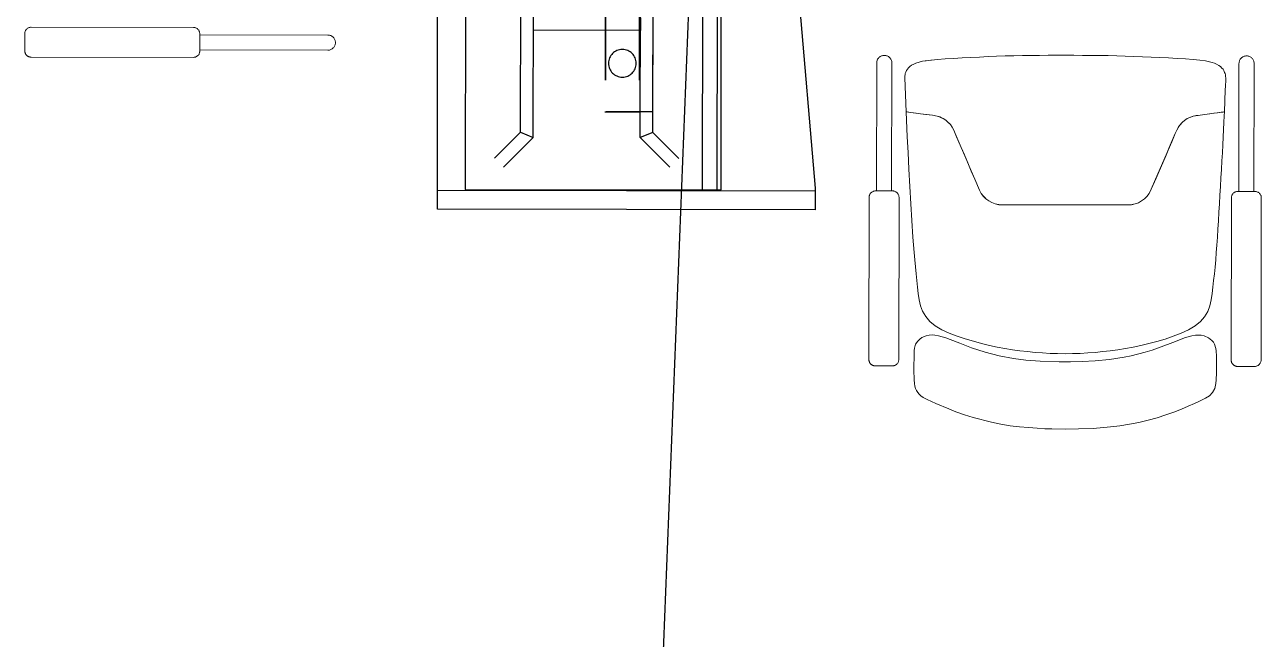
# Model space of a CAD drawing. Header units: inches. Extents: x 54 to 199, y 70 to 109.
# Drawn here: x 88.202 to 90.164, y 77.979 to 78.955 of the extents above; entities that cross this region are included whole.
import ezdxf
from ezdxf.enums import TextEntityAlignment as Align

# ---------------------------------------------------------------- set-up
doc = ezdxf.new("R2010")
doc.units = ezdxf.units.IN
doc.header["$MEASUREMENT"] = 0
for name, pattern in [('ACAD_ISO02W100', [15, 12, -3]), ('ACAD_ISO03W100', [30, 12, -18]), ('DASHED', [0.75, 0.5, -0.25]), ('HIDDEN', [0.375, 0.25, -0.125]), ('HIDDEN2', [0.1875, 0.125, -0.0625])]:
    doc.linetypes.add(name, pattern=pattern)
doc.layers.add('A002_Pen02', color=2, linetype='Continuous')
doc.layers.add('GOLDCLADDING', color=7, linetype='Continuous', true_color=0xffc20a)
doc.layers.add('HIDDEN-EEE', color=6, linetype='HIDDEN', lineweight=9)
doc.styles.add('ROMANS', font='romans.shx')

# ---------------------------------------------------------------- blocks, each defined once
blk = doc.blocks.new('YJYJJYJTYJTY')
at = {"color": 252, "linetype": 'ACAD_ISO02W100', "ltscale": 3}
for p, q in [((-5.9574, 7.3781, -0.0791), (-5.9597, 5.8091, -0.0791)), ((-5.9297, 5.8091, -0.0791), (-5.9274, 7.3781, -0.0791)), ((-6.0578, 5.8923, -0.0791), (-6.0557, 7.2742, -0.0791)), ((-6.0377, 5.9005, -0.0791), (-6.0357, 7.2659, -0.0791)), ((-5.9357, 5.8091, -0.0791), (-5.9339, 7.0244, -0.0791)), ((-6.2477, 5.9008, -0.0791), (-6.2461, 7.0225, -0.0791)), ((-6.2278, 5.8925, -0.0791), (-6.2261, 7.0225, -0.0791)), ((-6.3342, 6.8287, -0.0791), (-6.3357, 5.8097, -0.0791)), ((-6.0575, 6.0823, -0.0791), (-6.0575, 6.0623, -0.0791)), ((-6.0575, 6.0623, -0.0791), (-6.2275, 6.0625, -0.0791)), ((-6.2477, 5.9008, -0.0791), (-6.289, 5.8597, -0.0791)), ((-6.2278, 5.8925, -0.0791), (-6.2749, 5.8455, -0.0791)), ((-6.2477, 5.9008, -0.0791), (-6.2278, 5.8925, -0.0791)), ((-6.0377, 5.9005, -0.0791), (-6.0578, 5.8923, -0.0791)), ((-6.0578, 5.8923, -0.0791), (-6.0108, 5.8451, -0.0791)), ((-6.0377, 5.9005, -0.0791), (-5.9966, 5.8592, -0.0791)), ((-6.3357, 5.8097, -0.0791), (-5.9357, 5.8091, -0.0791)), ((-5.9597, 5.8091, -0.0791), (-5.9297, 5.8091, -0.0791))]:
    blk.add_line(p, q, dxfattribs=at)
at = {"color": 252, "linetype": 'DASHED'}
for p, q in [((-6.1119, 7.2333, -0.0822), (-6.1138, 5.9333, -0.0822)), ((-6.1116, 7.2333, -0.0822), (-6.1135, 5.9333, -0.0822)), ((-6.1116, 7.2333, -0.0822), (-6.1135, 5.9333, -0.0822)), ((-6.1112, 7.2333, -0.0822), (-6.1131, 5.9333, -0.0822)), ((-6.0578, 7.2332, -0.0822), (-6.0597, 5.9333, -0.0822)), ((-6.057, 7.2332, -0.0822), (-6.0589, 5.9333, -0.0822)), ((-6.0377, 5.9332, -0.0822), (-6.0358, 7.2332, -0.0822)), ((-6.1138, 5.9333, -0.0822), (-6.0589, 5.9333, -0.0822)), ((-6.0377, 5.9332, -0.0822), (-6.1117, 5.9333, -0.0822))]:
    blk.add_line(p, q, dxfattribs=at)
at = {"color": 252, "lineweight": 25}
for p, q in [((-6.3798, 5.7787, -0.0791), (-6.3779, 7.0287, -0.0791)), ((-5.7799, 5.812, -0.0791), (-5.8782, 6.955, -0.0791)), ((-5.7798, 5.7778, -0.0791), (-5.7797, 5.8077, -0.0791)), ((-5.7798, 5.7778, -0.0791), (-6.3798, 5.7787, -0.0791))]:
    blk.add_line(p, q, dxfattribs=at)
blk.add_arc((-5.8297, 5.8077, -0.0791), 0.05, 359.915, 4.915, dxfattribs=at)
at = {"color": 252, "linetype": 'DASHED', "extrusion": (0, 0, -1)}
blk.add_ellipse((-6.0863, 6.0102, -0.0822), major_axis=(-0.0155, 0.0155), ratio=1, start_param=0.786882, end_param=7.070067, dxfattribs=at)
at = {"layer": 'A002_Pen02', "color": 252, "linetype": 'ACAD_ISO03W100'}
blk.add_line((-6.3797, 5.8087, -0.0791), (-5.7797, 5.8078, -0.0791), dxfattribs=at)
at = {"layer": 'HIDDEN-EEE', "color": 252, "linetype": 'HIDDEN2', "ltscale": 300}
for p, q in [((-7.0243, 6.0674, -0.0791), (-6.7667, 6.067, -0.0791)), ((-7.0344, 6.03, -0.0791), (-7.0344, 6.0574, -0.0791)), ((-6.7567, 6.057, -0.0791), (-6.7567, 6.0296, -0.0791)), ((-6.7567, 6.0553, -0.0791), (-6.5534, 6.055, -0.0791)), ((-6.7567, 6.0313, -0.0791), (-6.5535, 6.031, -0.0791)), ((-6.7668, 6.0196, -0.0791), (-7.0244, 6.02, -0.0791)), ((-5.683, 5.8075, -0.0791), (-5.6827, 6.0108, -0.0791)), ((-5.659, 5.8075, -0.0791), (-5.6587, 6.0107, -0.0791)), ((-5.6322, 6.0027, -0.0791), (-5.6299, 6.0051, -0.0791)), ((-5.6299, 6.0051, -0.0791), (-5.6274, 6.007, -0.0791)), ((-5.6274, 6.007, -0.0791), (-5.6237, 6.009, -0.0791)), ((-5.6237, 6.009, -0.0791), (-5.6205, 6.0104, -0.0791)), ((-5.6205, 6.0104, -0.0791), (-5.6153, 6.012, -0.0791)), ((-5.6153, 6.012, -0.0791), (-5.6124, 6.0129, -0.0791)), ((-5.6124, 6.0129, -0.0791), (-5.6098, 6.0134, -0.0791)), ((-5.6098, 6.0134, -0.0791), (-5.6058, 6.0141, -0.0791)), ((-5.6058, 6.0141, -0.0791), (-5.6042, 6.0143, -0.0791)), ((-5.6042, 6.0143, -0.0791), (-5.597, 6.0153, -0.0791)), ((-5.597, 6.0153, -0.0791), (-5.596, 6.0153, -0.0791)), ((-5.596, 6.0153, -0.0791), (-5.5863, 6.0164, -0.0791)), ((-5.5863, 6.0164, -0.0791), (-5.5741, 6.0173, -0.0791)), ((-5.5741, 6.0173, -0.0791), (-5.5609, 6.018, -0.0791)), ((-5.5609, 6.018, -0.0791), (-5.5471, 6.0187, -0.0791)), ((-5.5471, 6.0187, -0.0791), (-5.5334, 6.0194, -0.0791)), ((-5.5334, 6.0194, -0.0791), (-5.5197, 6.0201, -0.0791)), ((-5.5197, 6.0201, -0.0791), (-5.506, 6.0207, -0.0791)), ((-5.506, 6.0207, -0.0791), (-5.4924, 6.0213, -0.0791)), ((-5.4924, 6.0213, -0.0791), (-5.4788, 6.0218, -0.0791)), ((-5.4788, 6.0218, -0.0791), (-5.4652, 6.0222, -0.0791)), ((-5.4652, 6.0222, -0.0791), (-5.4516, 6.0225, -0.0791)), ((-5.4516, 6.0225, -0.0791), (-5.438, 6.0227, -0.0791)), ((-5.438, 6.0227, -0.0791), (-5.4244, 6.0228, -0.0791)), ((-5.4244, 6.0228, -0.0791), (-5.4108, 6.0229, -0.0791)), ((-5.4108, 6.0229, -0.0791), (-5.3971, 6.0229, -0.0791)), ((-5.3971, 6.0229, -0.0791), (-5.3835, 6.0229, -0.0791)), ((-5.3835, 6.0229, -0.0791), (-5.3699, 6.0229, -0.0791)), ((-5.3699, 6.0229, -0.0791), (-5.3563, 6.0228, -0.0791)), ((-5.3563, 6.0228, -0.0791), (-5.3427, 6.0228, -0.0791)), ((-5.3427, 6.0228, -0.0791), (-5.3291, 6.0226, -0.0791)), ((-5.3291, 6.0226, -0.0791), (-5.3155, 6.0224, -0.0791)), ((-5.3155, 6.0224, -0.0791), (-5.3019, 6.0221, -0.0791)), ((-5.3019, 6.0221, -0.0791), (-5.2883, 6.0217, -0.0791)), ((-5.2883, 6.0217, -0.0791), (-5.2747, 6.0212, -0.0791)), ((-5.2747, 6.0212, -0.0791), (-5.2611, 6.0206, -0.0791)), ((-5.2611, 6.0206, -0.0791), (-5.2474, 6.02, -0.0791)), ((-5.2474, 6.02, -0.0791), (-5.2337, 6.0193, -0.0791)), ((-5.2337, 6.0193, -0.0791), (-5.22, 6.0186, -0.0791)), ((-5.22, 6.0186, -0.0791), (-5.2062, 6.0179, -0.0791)), ((-5.2062, 6.0179, -0.0791), (-5.193, 6.0171, -0.0791)), ((-5.193, 6.0171, -0.0791), (-5.1808, 6.0162, -0.0791)), ((-5.1808, 6.0162, -0.0791), (-5.1701, 6.0152, -0.0791)), ((-5.1701, 6.0152, -0.0791), (-5.1613, 6.014, -0.0791)), ((-5.1613, 6.014, -0.0791), (-5.1547, 6.0127, -0.0791)), ((-5.1547, 6.0127, -0.0791), (-5.1506, 6.0114, -0.0791)), ((-5.1506, 6.0114, -0.0791), (-5.1466, 6.0102, -0.0791)), ((-5.1466, 6.0102, -0.0791), (-5.1434, 6.0088, -0.0791)), ((-5.1434, 6.0088, -0.0791), (-5.1397, 6.0068, -0.0791)), ((-5.1397, 6.0068, -0.0791), (-5.1372, 6.005, -0.0791)), ((-5.1372, 6.005, -0.0791), (-5.1349, 6.0025, -0.0791)), ((-5.1082, 5.8067, -0.0791), (-5.1079, 6.0099, -0.0791)), ((-5.0842, 5.8066, -0.0791), (-5.0839, 6.0099, -0.0791)), ((-5.6383, 5.987, -0.0791), (-5.638, 5.9901, -0.0791)), ((-5.6362, 5.9333, -0.0791), (-5.6383, 5.987, -0.0791)), ((-5.638, 5.9901, -0.0791), (-5.6378, 5.992, -0.0791)), ((-5.6378, 5.992, -0.0791), (-5.6373, 5.994, -0.0791)), ((-5.6373, 5.994, -0.0791), (-5.6364, 5.9959, -0.0791)), ((-5.6364, 5.9959, -0.0791), (-5.6353, 5.9987, -0.0791)), ((-5.6353, 5.9987, -0.0791), (-5.634, 6.0007, -0.0791)), ((-5.634, 6.0007, -0.0791), (-5.6322, 6.0027, -0.0791)), ((-5.1349, 6.0025, -0.0791), (-5.1331, 6.0006, -0.0791)), ((-5.1331, 6.0006, -0.0791), (-5.1318, 5.9985, -0.0791)), ((-5.1318, 5.9985, -0.0791), (-5.1307, 5.9958, -0.0791)), ((-5.1307, 5.9958, -0.0791), (-5.1298, 5.9938, -0.0791)), ((-5.1298, 5.9938, -0.0791), (-5.1293, 5.9918, -0.0791)), ((-5.1293, 5.9918, -0.0791), (-5.1291, 5.9899, -0.0791)), ((-5.1291, 5.9899, -0.0791), (-5.1288, 5.9868, -0.0791)), ((-5.1288, 5.9868, -0.0791), (-5.129, 5.9832, -0.0791)), ((-5.1296, 5.9679, -0.0791), (-5.131, 5.9331, -0.0791)), ((-5.1294, 5.9738, -0.0791), (-5.1296, 5.9679, -0.0791)), ((-5.129, 5.9832, -0.0791), (-5.1294, 5.9738, -0.0791)), ((-5.6354, 5.9332, -0.0791), (-5.6362, 5.9333, -0.0791)), ((-5.6362, 5.9333, -0.0791), (-5.6284, 5.9322, -0.0791)), ((-5.6344, 5.8933, -0.0791), (-5.6362, 5.9333, -0.0791)), ((-5.6362, 5.9333, -0.0791), (-5.6362, 5.9333, -0.0791)), ((-5.6344, 5.9331, -0.0791), (-5.6354, 5.9332, -0.0791)), ((-5.6316, 5.9327, -0.0791), (-5.6344, 5.9331, -0.0791)), ((-5.6284, 5.9322, -0.0791), (-5.6316, 5.9327, -0.0791)), ((-5.6199, 5.9311, -0.0791), (-5.6284, 5.9322, -0.0791)), ((-5.6284, 5.9322, -0.0791), (-5.6131, 5.9302, -0.0791)), ((-5.6131, 5.9302, -0.0791), (-5.6199, 5.9311, -0.0791)), ((-5.6045, 5.929, -0.0791), (-5.6131, 5.9302, -0.0791)), ((-5.6131, 5.9302, -0.0791), (-5.6038, 5.9289, -0.0791)), ((-5.5943, 5.9276, -0.0791), (-5.6045, 5.929, -0.0791)), ((-5.6038, 5.9289, -0.0791), (-5.5943, 5.9276, -0.0791)), ((-5.5913, 5.9272, -0.0791), (-5.5943, 5.9276, -0.0791)), ((-5.5943, 5.9276, -0.0791), (-5.5866, 5.9262, -0.0791)), ((-5.5828, 5.925, -0.0791), (-5.5913, 5.9272, -0.0791)), ((-5.5866, 5.9262, -0.0791), (-5.5818, 5.9246, -0.0791)), ((-5.58, 5.9237, -0.0791), (-5.5828, 5.925, -0.0791)), ((-5.1806, 5.9261, -0.0791), (-5.185, 5.9246, -0.0791)), ((-5.1844, 5.9248, -0.0791), (-5.1806, 5.9261, -0.0791)), ((-5.1729, 5.9275, -0.0791), (-5.1806, 5.9261, -0.0791)), ((-5.1806, 5.9261, -0.0791), (-5.1756, 5.9271, -0.0791)), ((-5.1756, 5.9271, -0.0791), (-5.1729, 5.9275, -0.0791)), ((-5.1627, 5.9288, -0.0791), (-5.1729, 5.9275, -0.0791)), ((-5.1729, 5.9275, -0.0791), (-5.1627, 5.9288, -0.0791)), ((-5.1627, 5.9288, -0.0791), (-5.1541, 5.93, -0.0791)), ((-5.1547, 5.9299, -0.0791), (-5.1627, 5.9288, -0.0791)), ((-5.1479, 5.9308, -0.0791), (-5.1547, 5.9299, -0.0791)), ((-5.1541, 5.93, -0.0791), (-5.1472, 5.9309, -0.0791)), ((-5.1426, 5.9315, -0.0791), (-5.1479, 5.9308, -0.0791)), ((-5.1472, 5.9309, -0.0791), (-5.142, 5.9316, -0.0791)), ((-5.1387, 5.932, -0.0791), (-5.1426, 5.9315, -0.0791)), ((-5.142, 5.9316, -0.0791), (-5.1382, 5.9321, -0.0791)), ((-5.136, 5.9324, -0.0791), (-5.1387, 5.932, -0.0791)), ((-5.1382, 5.9321, -0.0791), (-5.1355, 5.9325, -0.0791)), ((-5.134, 5.9327, -0.0791), (-5.136, 5.9324, -0.0791)), ((-5.1355, 5.9325, -0.0791), (-5.1337, 5.9327, -0.0791)), ((-5.1329, 5.9328, -0.0791), (-5.134, 5.9327, -0.0791)), ((-5.1337, 5.9327, -0.0791), (-5.131, 5.9331, -0.0791)), ((-5.1318, 5.933, -0.0791), (-5.1329, 5.9328, -0.0791)), ((-5.131, 5.9331, -0.0791), (-5.1318, 5.933, -0.0791)), ((-5.1313, 5.9267, -0.0791), (-5.1317, 5.9161, -0.0791)), ((-5.131, 5.9331, -0.0791), (-5.1313, 5.9267, -0.0791)), ((-5.5818, 5.9246, -0.0791), (-5.5773, 5.9224, -0.0791)), ((-5.5731, 5.9197, -0.0791), (-5.58, 5.9237, -0.0791)), ((-5.5773, 5.9224, -0.0791), (-5.5731, 5.9197, -0.0791)), ((-5.5712, 5.9182, -0.0791), (-5.5731, 5.9197, -0.0791)), ((-5.5731, 5.9197, -0.0791), (-5.5696, 5.9168, -0.0791)), ((-5.5658, 5.9128, -0.0791), (-5.5712, 5.9182, -0.0791)), ((-5.5696, 5.9168, -0.0791), (-5.5658, 5.9128, -0.0791)), ((-5.5629, 5.9087, -0.0791), (-5.5658, 5.9128, -0.0791)), ((-5.5658, 5.9128, -0.0791), (-5.5629, 5.9087, -0.0791)), ((-5.5605, 5.9042, -0.0791), (-5.5629, 5.9087, -0.0791)), ((-5.5629, 5.9087, -0.0791), (-5.5605, 5.9042, -0.0791)), ((-5.2066, 5.9041, -0.0791), (-5.2022, 5.9114, -0.0791)), ((-5.2043, 5.9085, -0.0791), (-5.2066, 5.9041, -0.0791)), ((-5.2022, 5.9114, -0.0791), (-5.2043, 5.9085, -0.0791)), ((-5.2022, 5.9114, -0.0791), (-5.1979, 5.9163, -0.0791)), ((-5.2013, 5.9126, -0.0791), (-5.2022, 5.9114, -0.0791)), ((-5.1976, 5.9166, -0.0791), (-5.2013, 5.9126, -0.0791)), ((-5.1979, 5.9163, -0.0791), (-5.1941, 5.9196, -0.0791)), ((-5.1941, 5.9196, -0.0791), (-5.1976, 5.9166, -0.0791)), ((-5.1899, 5.9223, -0.0791), (-5.1941, 5.9196, -0.0791)), ((-5.1941, 5.9196, -0.0791), (-5.1899, 5.9223, -0.0791)), ((-5.1899, 5.9223, -0.0791), (-5.1844, 5.9248, -0.0791)), ((-5.185, 5.9246, -0.0791), (-5.1899, 5.9223, -0.0791)), ((-5.1317, 5.9161, -0.0791), (-5.1323, 5.9049, -0.0791)), ((-5.633, 5.8683, -0.0791), (-5.6344, 5.8933, -0.0791)), ((-5.5581, 5.8985, -0.0791), (-5.5605, 5.9042, -0.0791)), ((-5.5605, 5.9042, -0.0791), (-5.5559, 5.8933, -0.0791)), ((-5.5535, 5.8878, -0.0791), (-5.5581, 5.8985, -0.0791)), ((-5.5559, 5.8933, -0.0791), (-5.5486, 5.8765, -0.0791)), ((-5.5486, 5.8765, -0.0791), (-5.5535, 5.8878, -0.0791)), ((-5.2186, 5.8764, -0.0791), (-5.2137, 5.8877, -0.0791)), ((-5.2113, 5.8932, -0.0791), (-5.2147, 5.8853, -0.0791)), ((-5.2137, 5.8877, -0.0791), (-5.209, 5.8986, -0.0791)), ((-5.209, 5.8986, -0.0791), (-5.2113, 5.8932, -0.0791)), ((-5.2066, 5.9041, -0.0791), (-5.209, 5.8986, -0.0791)), ((-5.209, 5.8986, -0.0791), (-5.2066, 5.9041, -0.0791)), ((-5.1328, 5.8931, -0.0791), (-5.1335, 5.8808, -0.0791)), ((-5.1323, 5.9049, -0.0791), (-5.1328, 5.8931, -0.0791)), ((-5.6315, 5.8419, -0.0791), (-5.633, 5.8683, -0.0791)), ((-5.5436, 5.8647, -0.0791), (-5.5486, 5.8765, -0.0791)), ((-5.5486, 5.8765, -0.0791), (-5.5414, 5.8597, -0.0791)), ((-5.2147, 5.8853, -0.0791), (-5.2402, 5.826, -0.0791)), ((-5.2236, 5.8645, -0.0791), (-5.2186, 5.8764, -0.0791)), ((-5.1342, 5.8681, -0.0791), (-5.135, 5.8551, -0.0791)), ((-5.1335, 5.8808, -0.0791), (-5.1342, 5.8681, -0.0791)), ((-5.5382, 5.8522, -0.0791), (-5.5436, 5.8647, -0.0791)), ((-5.5414, 5.8597, -0.0791), (-5.5344, 5.8433, -0.0791)), ((-5.5326, 5.8391, -0.0791), (-5.5382, 5.8522, -0.0791)), ((-5.2346, 5.839, -0.0791), (-5.229, 5.8521, -0.0791)), ((-5.229, 5.8521, -0.0791), (-5.2236, 5.8645, -0.0791)), ((-5.135, 5.8551, -0.0791), (-5.1358, 5.8417, -0.0791)), ((-5.6299, 5.8147, -0.0791), (-5.6315, 5.8419, -0.0791)), ((-5.5344, 5.8433, -0.0791), (-5.5271, 5.8262, -0.0791)), ((-5.5271, 5.8262, -0.0791), (-5.5326, 5.8391, -0.0791)), ((-5.247, 5.8102, -0.0791), (-5.2393, 5.828, -0.0791)), ((-5.2393, 5.828, -0.0791), (-5.2346, 5.839, -0.0791)), ((-5.1366, 5.8282, -0.0791), (-5.1374, 5.8145, -0.0791)), ((-5.1358, 5.8417, -0.0791), (-5.1366, 5.8282, -0.0791)), ((-5.6573, 5.8075, -0.0791), (-5.6847, 5.8075, -0.0791)), ((-5.6283, 5.7873, -0.0791), (-5.6299, 5.8147, -0.0791)), ((-5.5211, 5.8123, -0.0791), (-5.5271, 5.8262, -0.0791)), ((-5.5271, 5.8262, -0.0791), (-5.5196, 5.8087, -0.0791)), ((-5.5196, 5.8087, -0.0791), (-5.5211, 5.8123, -0.0791)), ((-5.5168, 5.8037, -0.0791), (-5.5196, 5.8087, -0.0791)), ((-5.5196, 5.8087, -0.0791), (-5.5168, 5.8037, -0.0791)), ((-5.247, 5.8102, -0.0791), (-5.2504, 5.8036, -0.0791)), ((-5.2504, 5.8036, -0.0791), (-5.247, 5.8102, -0.0791)), ((-5.2402, 5.826, -0.0791), (-5.247, 5.8102, -0.0791)), ((-5.1374, 5.8145, -0.0791), (-5.1382, 5.8008, -0.0791)), ((-5.6947, 5.7975, -0.0791), (-5.6951, 5.5399, -0.0791)), ((-5.6477, 5.5398, -0.0791), (-5.6473, 5.7975, -0.0791)), ((-5.5134, 5.7991, -0.0791), (-5.5168, 5.8037, -0.0791)), ((-5.5168, 5.8037, -0.0791), (-5.5131, 5.7989, -0.0791)), ((-5.5098, 5.7955, -0.0791), (-5.5134, 5.7991, -0.0791)), ((-5.5131, 5.7989, -0.0791), (-5.5094, 5.7951, -0.0791)), ((-5.5094, 5.7951, -0.0791), (-5.5098, 5.7955, -0.0791)), ((-5.5048, 5.7917, -0.0791), (-5.5094, 5.7951, -0.0791)), ((-5.5094, 5.7951, -0.0791), (-5.5048, 5.7917, -0.0791)), ((-5.5, 5.789, -0.0791), (-5.5048, 5.7917, -0.0791)), ((-5.5048, 5.7917, -0.0791), (-5.4999, 5.789, -0.0791)), ((-5.4945, 5.787, -0.0791), (-5.5, 5.789, -0.0791)), ((-5.4999, 5.789, -0.0791), (-5.4945, 5.787, -0.0791)), ((-5.2673, 5.7889, -0.0791), (-5.2728, 5.7869, -0.0791)), ((-5.2728, 5.7869, -0.0791), (-5.2673, 5.7889, -0.0791)), ((-5.2624, 5.7916, -0.0791), (-5.2673, 5.7889, -0.0791)), ((-5.2673, 5.7889, -0.0791), (-5.2624, 5.7916, -0.0791)), ((-5.2579, 5.795, -0.0791), (-5.2624, 5.7916, -0.0791)), ((-5.2624, 5.7916, -0.0791), (-5.2579, 5.795, -0.0791)), ((-5.2538, 5.799, -0.0791), (-5.2579, 5.795, -0.0791)), ((-5.2579, 5.795, -0.0791), (-5.2541, 5.7988, -0.0791)), ((-5.2541, 5.7988, -0.0791), (-5.2504, 5.8036, -0.0791)), ((-5.2504, 5.8036, -0.0791), (-5.2538, 5.799, -0.0791)), ((-5.1382, 5.8008, -0.0791), (-5.139, 5.7872, -0.0791)), ((-5.1203, 5.539, -0.0791), (-5.1199, 5.7967, -0.0791)), ((-5.1099, 5.8067, -0.0791), (-5.0825, 5.8066, -0.0791)), ((-5.0725, 5.7966, -0.0791), (-5.0729, 5.539, -0.0791)), ((-5.6268, 5.7604, -0.0791), (-5.6283, 5.7873, -0.0791)), ((-5.4889, 5.7858, -0.0791), (-5.4945, 5.787, -0.0791)), ((-5.4945, 5.787, -0.0791), (-5.4889, 5.7857, -0.0791)), ((-5.4869, 5.7856, -0.0791), (-5.4889, 5.7858, -0.0791)), ((-5.4889, 5.7857, -0.0791), (-5.4869, 5.7856, -0.0791)), ((-5.474, 5.7853, -0.0791), (-5.4869, 5.7856, -0.0791)), ((-5.4869, 5.7856, -0.0791), (-5.474, 5.7853, -0.0791)), ((-5.2933, 5.7853, -0.0791), (-5.474, 5.7853, -0.0791)), ((-5.474, 5.7853, -0.0791), (-5.2932, 5.7853, -0.0791)), ((-5.2841, 5.7853, -0.0791), (-5.2933, 5.7853, -0.0791)), ((-5.2932, 5.7853, -0.0791), (-5.2841, 5.7853, -0.0791)), ((-5.2803, 5.7855, -0.0791), (-5.2841, 5.7853, -0.0791)), ((-5.2841, 5.7853, -0.0791), (-5.2803, 5.7855, -0.0791)), ((-5.2728, 5.7869, -0.0791), (-5.2803, 5.7855, -0.0791)), ((-5.2803, 5.7855, -0.0791), (-5.2784, 5.7857, -0.0791)), ((-5.2784, 5.7857, -0.0791), (-5.2728, 5.7869, -0.0791)), ((-5.1397, 5.7736, -0.0791), (-5.1405, 5.7602, -0.0791)), ((-5.139, 5.7872, -0.0791), (-5.1397, 5.7736, -0.0791)), ((-5.6252, 5.7344, -0.0791), (-5.6268, 5.7604, -0.0791)), ((-5.1405, 5.7602, -0.0791), (-5.1413, 5.747, -0.0791)), ((-5.6234, 5.7098, -0.0791), (-5.6252, 5.7344, -0.0791)), ((-5.1421, 5.7342, -0.0791), (-5.143, 5.7217, -0.0791)), ((-5.1413, 5.747, -0.0791), (-5.1421, 5.7342, -0.0791)), ((-5.6224, 5.6982, -0.0791), (-5.6234, 5.7098, -0.0791)), ((-5.1439, 5.7097, -0.0791), (-5.1449, 5.698, -0.0791)), ((-5.143, 5.7217, -0.0791), (-5.1439, 5.7097, -0.0791)), ((-5.6214, 5.6869, -0.0791), (-5.6224, 5.6982, -0.0791)), ((-5.1449, 5.698, -0.0791), (-5.1459, 5.6867, -0.0791)), ((-5.6203, 5.676, -0.0791), (-5.6214, 5.6869, -0.0791)), ((-5.6192, 5.6653, -0.0791), (-5.6203, 5.676, -0.0791)), ((-5.147, 5.6758, -0.0791), (-5.1481, 5.6652, -0.0791)), ((-5.1459, 5.6867, -0.0791), (-5.147, 5.6758, -0.0791)), ((-5.6181, 5.6549, -0.0791), (-5.6192, 5.6653, -0.0791)), ((-5.6169, 5.6448, -0.0791), (-5.6181, 5.6549, -0.0791)), ((-5.1492, 5.6547, -0.0791), (-5.1504, 5.6446, -0.0791)), ((-5.1481, 5.6652, -0.0791), (-5.1492, 5.6547, -0.0791)), ((-5.6154, 5.6349, -0.0791), (-5.6169, 5.6448, -0.0791)), ((-5.6131, 5.6254, -0.0791), (-5.6154, 5.6349, -0.0791)), ((-5.152, 5.6347, -0.0791), (-5.1542, 5.6253, -0.0791)), ((-5.1504, 5.6446, -0.0791), (-5.152, 5.6347, -0.0791)), ((-5.6098, 5.6165, -0.0791), (-5.6131, 5.6254, -0.0791)), ((-5.605, 5.6081, -0.0791), (-5.6098, 5.6165, -0.0791)), ((-5.1576, 5.6163, -0.0791), (-5.1624, 5.6079, -0.0791)), ((-5.1542, 5.6253, -0.0791), (-5.1576, 5.6163, -0.0791)), ((-5.5985, 5.6004, -0.0791), (-5.605, 5.6081, -0.0791)), ((-5.5899, 5.5935, -0.0791), (-5.5985, 5.6004, -0.0791)), ((-5.5795, 5.5873, -0.0791), (-5.5899, 5.5935, -0.0791)), ((-5.1776, 5.5934, -0.0791), (-5.1879, 5.5872, -0.0791)), ((-5.1689, 5.6003, -0.0791), (-5.1776, 5.5934, -0.0791)), ((-5.1624, 5.6079, -0.0791), (-5.1689, 5.6003, -0.0791)), ((-5.6172, 5.5693, 0.3403), (-5.6145, 5.5722, 0.3403)), ((-5.6145, 5.5722, 0.3403), (-5.6112, 5.5747, 0.3403)), ((-5.6112, 5.5747, 0.3403), (-5.6042, 5.5775, 0.3403)), ((-5.6042, 5.5775, 0.3403), (-5.5996, 5.5787, 0.3403)), ((-5.5996, 5.5787, 0.3403), (-5.5945, 5.5789, 0.3403)), ((-5.5945, 5.5789, 0.3403), (-5.5903, 5.5787, 0.3403)), ((-5.5903, 5.5787, 0.3403), (-5.5848, 5.5777, 0.3403)), ((-5.5848, 5.5777, 0.3403), (-5.579, 5.5762, 0.3403)), ((-5.5679, 5.5818, -0.0791), (-5.5795, 5.5873, -0.0791)), ((-5.579, 5.5762, 0.3403), (-5.573, 5.5743, 0.3403)), ((-5.573, 5.5743, 0.3403), (-5.5662, 5.5716, 0.3403)), ((-5.5553, 5.5769, -0.0791), (-5.5679, 5.5818, -0.0791)), ((-5.5423, 5.5726, -0.0791), (-5.5553, 5.5769, -0.0791)), ((-5.5292, 5.5688, -0.0791), (-5.5423, 5.5726, -0.0791)), ((-5.2252, 5.5725, -0.0791), (-5.2383, 5.5686, -0.0791)), ((-5.2121, 5.5768, -0.0791), (-5.2252, 5.5725, -0.0791)), ((-5.1996, 5.5817, -0.0791), (-5.2121, 5.5768, -0.0791)), ((-5.2087, 5.5686, 0.3403), (-5.1944, 5.5741, 0.3403)), ((-5.1879, 5.5872, -0.0791), (-5.1996, 5.5817, -0.0791)), ((-5.1944, 5.5741, 0.3403), (-5.1827, 5.5775, 0.3403)), ((-5.1827, 5.5775, 0.3403), (-5.1771, 5.5786, 0.3403)), ((-5.1771, 5.5786, 0.3403), (-5.1678, 5.5786, 0.3403)), ((-5.1678, 5.5786, 0.3403), (-5.1632, 5.5774, 0.3403)), ((-5.1632, 5.5774, 0.3403), (-5.1562, 5.5745, 0.3403)), ((-5.1562, 5.5745, 0.3403), (-5.1511, 5.5701, 0.3403)), ((-5.6237, 5.5192, 0.3403), (-5.6235, 5.554, 0.3403)), ((-5.6235, 5.554, 0.3403), (-5.623, 5.5578, 0.3403)), ((-5.623, 5.5578, 0.3403), (-5.6209, 5.5643, 0.3403)), ((-5.6209, 5.5643, 0.3403), (-5.6172, 5.5693, 0.3403)), ((-5.5662, 5.5716, 0.3403), (-5.551, 5.5657, 0.3403)), ((-5.551, 5.5657, 0.3403), (-5.5321, 5.5587, 0.3403)), ((-5.5321, 5.5587, 0.3403), (-5.5106, 5.5517, 0.3403)), ((-5.5163, 5.5654, -0.0791), (-5.5292, 5.5688, -0.0791)), ((-5.5038, 5.5624, -0.0791), (-5.5163, 5.5654, -0.0791)), ((-5.4915, 5.5597, -0.0791), (-5.5038, 5.5624, -0.0791)), ((-5.4793, 5.5576, -0.0791), (-5.4915, 5.5597, -0.0791)), ((-5.4673, 5.5555, -0.0791), (-5.4793, 5.5576, -0.0791)), ((-5.4554, 5.5538, -0.0791), (-5.4673, 5.5555, -0.0791)), ((-5.4434, 5.5524, -0.0791), (-5.4554, 5.5538, -0.0791)), ((-5.4315, 5.5513, -0.0791), (-5.4434, 5.5524, -0.0791)), ((-5.324, 5.5524, -0.0791), (-5.3359, 5.5512, -0.0791)), ((-5.3121, 5.5538, -0.0791), (-5.324, 5.5524, -0.0791)), ((-5.3001, 5.5554, -0.0791), (-5.3121, 5.5538, -0.0791)), ((-5.2881, 5.5574, -0.0791), (-5.3001, 5.5554, -0.0791)), ((-5.276, 5.5597, -0.0791), (-5.2881, 5.5574, -0.0791)), ((-5.2637, 5.5623, -0.0791), (-5.276, 5.5597, -0.0791)), ((-5.2511, 5.5653, -0.0791), (-5.2637, 5.5623, -0.0791)), ((-5.2568, 5.5516, 0.3403), (-5.2459, 5.555, 0.3403)), ((-5.2383, 5.5686, -0.0791), (-5.2511, 5.5653, -0.0791)), ((-5.2459, 5.555, 0.3403), (-5.2354, 5.5586, 0.3403)), ((-5.2354, 5.5586, 0.3403), (-5.2087, 5.5686, 0.3403)), ((-5.1511, 5.5701, 0.3403), (-5.1485, 5.5673, 0.3403)), ((-5.1485, 5.5673, 0.3403), (-5.1465, 5.5641, 0.3403)), ((-5.1465, 5.5641, 0.3403), (-5.1444, 5.5576, 0.3403)), ((-5.1444, 5.5576, 0.3403), (-5.1439, 5.5538, 0.3403)), ((-5.1439, 5.5538, 0.3403), (-5.1438, 5.5454, 0.3403)), ((-5.5106, 5.5517, 0.3403), (-5.4885, 5.546, 0.3403)), ((-5.4885, 5.546, 0.3403), (-5.4659, 5.5416, 0.3403)), ((-5.4659, 5.5416, 0.3403), (-5.446, 5.539, 0.3403)), ((-5.446, 5.539, 0.3403), (-5.4231, 5.5372, 0.3403)), ((-5.4196, 5.5504, -0.0791), (-5.4315, 5.5513, -0.0791)), ((-5.4231, 5.5372, 0.3403), (-5.3931, 5.5364, 0.3403)), ((-5.4076, 5.5497, -0.0791), (-5.4196, 5.5504, -0.0791)), ((-5.3957, 5.5493, -0.0791), (-5.4076, 5.5497, -0.0791)), ((-5.3837, 5.5492, -0.0791), (-5.3957, 5.5493, -0.0791)), ((-5.3931, 5.5364, 0.3403), (-5.3751, 5.5365, 0.3403)), ((-5.3718, 5.5493, -0.0791), (-5.3837, 5.5492, -0.0791)), ((-5.3751, 5.5365, 0.3403), (-5.3569, 5.5368, 0.3403)), ((-5.3598, 5.5497, -0.0791), (-5.3718, 5.5493, -0.0791)), ((-5.3479, 5.5503, -0.0791), (-5.3598, 5.5497, -0.0791)), ((-5.3569, 5.5368, 0.3403), (-5.3363, 5.5378, 0.3403)), ((-5.3359, 5.5512, -0.0791), (-5.3479, 5.5503, -0.0791)), ((-5.3363, 5.5378, 0.3403), (-5.3133, 5.54, 0.3403)), ((-5.3133, 5.54, 0.3403), (-5.2902, 5.5435, 0.3403)), ((-5.2902, 5.5435, 0.3403), (-5.2789, 5.5459, 0.3403)), ((-5.2789, 5.5459, 0.3403), (-5.2568, 5.5516, 0.3403)), ((-5.1438, 5.5454, 0.3403), (-5.1436, 5.5359, 0.3403)), ((-5.1436, 5.5359, 0.3403), (-5.1436, 5.5275, 0.3403)), ((-5.6851, 5.5299, -0.0791), (-5.6577, 5.5298, -0.0791)), ((-5.6235, 5.5117, 0.3403), (-5.6237, 5.5192, 0.3403)), ((-5.6237, 5.5192, 0.3403), (-5.6237, 5.5192, 0.3403)), ((-5.1438, 5.519, 0.3403), (-5.1442, 5.5076, 0.3403)), ((-5.1436, 5.5275, 0.3403), (-5.1438, 5.519, 0.3403)), ((-5.0829, 5.529, -0.0791), (-5.1103, 5.529, -0.0791)), ((-5.6233, 5.5078, 0.3403), (-5.6235, 5.5117, 0.3403)), ((-5.623, 5.5021, 0.3403), (-5.6233, 5.5078, 0.3403)), ((-5.622, 5.4978, 0.3403), (-5.623, 5.5021, 0.3403)), ((-5.6211, 5.4941, 0.3403), (-5.622, 5.4978, 0.3403)), ((-5.6195, 5.4906, 0.3403), (-5.6211, 5.4941, 0.3403)), ((-5.1464, 5.4939, 0.3403), (-5.1498, 5.4874, 0.3403)), ((-5.1445, 5.502, 0.3403), (-5.1464, 5.4939, 0.3403)), ((-5.1442, 5.5076, 0.3403), (-5.1445, 5.502, 0.3403)), ((-5.6177, 5.4875, 0.3403), (-5.6195, 5.4906, 0.3403)), ((-5.6154, 5.4848, 0.3403), (-5.6177, 5.4875, 0.3403)), ((-5.6126, 5.4824, 0.3403), (-5.6154, 5.4848, 0.3403)), ((-5.6088, 5.4798, 0.3403), (-5.6126, 5.4824, 0.3403)), ((-5.6024, 5.4762, 0.3403), (-5.6088, 5.4798, 0.3403)), ((-5.5889, 5.4703, 0.3403), (-5.6024, 5.4762, 0.3403)), ((-5.1705, 5.4737, 0.3403), (-5.1786, 5.4701, 0.3403)), ((-5.1609, 5.4784, 0.3403), (-5.1705, 5.4737, 0.3403)), ((-5.1549, 5.4822, 0.3403), (-5.1609, 5.4784, 0.3403)), ((-5.1498, 5.4874, 0.3403), (-5.1549, 5.4822, 0.3403)), ((-5.5684, 5.4615, 0.3403), (-5.5889, 5.4703, 0.3403)), ((-5.5569, 5.457, 0.3403), (-5.5684, 5.4615, 0.3403)), ((-5.5434, 5.4521, 0.3403), (-5.5569, 5.457, 0.3403)), ((-5.2111, 5.4566, 0.3403), (-5.2241, 5.4519, 0.3403)), ((-5.1991, 5.4613, 0.3403), (-5.2111, 5.4566, 0.3403)), ((-5.1883, 5.4659, 0.3403), (-5.1991, 5.4613, 0.3403)), ((-5.1786, 5.4701, 0.3403), (-5.1883, 5.4659, 0.3403)), ((-5.5297, 5.4477, 0.3403), (-5.5434, 5.4521, 0.3403)), ((-5.5007, 5.4403, 0.3403), (-5.5297, 5.4477, 0.3403)), ((-5.486, 5.4375, 0.3403), (-5.5007, 5.4403, 0.3403)), ((-5.4707, 5.4349, 0.3403), (-5.486, 5.4375, 0.3403)), ((-5.456, 5.4332, 0.3403), (-5.4707, 5.4349, 0.3403)), ((-5.2969, 5.4348, 0.3403), (-5.3117, 5.433, 0.3403)), ((-5.2816, 5.4374, 0.3403), (-5.2969, 5.4348, 0.3403)), ((-5.2669, 5.4402, 0.3403), (-5.2816, 5.4374, 0.3403)), ((-5.2521, 5.4437, 0.3403), (-5.2669, 5.4402, 0.3403)), ((-5.2378, 5.4476, 0.3403), (-5.2521, 5.4437, 0.3403)), ((-5.2241, 5.4519, 0.3403), (-5.2378, 5.4476, 0.3403)), ((-5.4417, 5.4318, 0.3403), (-5.456, 5.4332, 0.3403)), ((-5.4283, 5.4308, 0.3403), (-5.4417, 5.4318, 0.3403)), ((-5.4161, 5.4301, 0.3403), (-5.4283, 5.4308, 0.3403)), ((-5.4048, 5.4297, 0.3403), (-5.4161, 5.4301, 0.3403)), ((-5.3838, 5.4295, 0.3403), (-5.4048, 5.4297, 0.3403)), ((-5.3627, 5.4297, 0.3403), (-5.3838, 5.4295, 0.3403)), ((-5.3393, 5.4306, 0.3403), (-5.3627, 5.4297, 0.3403)), ((-5.3117, 5.433, 0.3403), (-5.3393, 5.4306, 0.3403))]:
    blk.add_line(p, q, dxfattribs=at)
for centre, radius, start, end in [((-7.0244, 6.0574, -0.0791), 0.01, 89.915, 179.915), ((-6.7667, 6.057, -0.0791), 0.01, 359.915, 89.915), ((-6.5535, 6.043, -0.0791), 0.012, 269.915, 89.915), ((-7.0244, 6.03, -0.0791), 0.01, 179.915, 269.915), ((-6.7667, 6.0296, -0.0791), 0.01, 269.915, 359.915), ((-5.6707, 6.0108, -0.0791), 0.012, 359.915, 179.915), ((-5.0959, 6.0099, -0.0791), 0.012, 359.915, 179.915), ((-5.6847, 5.7975, -0.0791), 0.01, 89.915, 179.915), ((-5.6573, 5.7975, -0.0791), 0.01, 359.915, 89.915), ((-5.1099, 5.7967, -0.0791), 0.01, 89.915, 179.915), ((-5.0825, 5.7966, -0.0791), 0.01, 359.915, 89.915), ((-5.6851, 5.5399, -0.0791), 0.01, 179.915, 269.915), ((-5.6577, 5.5398, -0.0791), 0.01, 269.915, 359.915), ((-5.1103, 5.539, -0.0791), 0.01, 179.915, 269.915), ((-5.0829, 5.539, -0.0791), 0.01, 269.915, 359.915)]:
    blk.add_arc(centre, radius, start, end, dxfattribs=at)
at = {"color": 252, "style": 'ROMANS'}
for p in [(4.7732, 7.306, -0.0791), (-4.2306, 7.1738, -0.0791), (-4.3022, 3.7717, -0.0791), (1.3636, 2.2432, -0.0791)]:
    blk.add_attdef('ELEV', text='', height=0.1035, dxfattribs=at).set_placement(p, align=Align.BOTTOM_LEFT)
for p in [(4.7732, 7.2372, -0.0791), (-4.2306, 7.105, -0.0791), (-4.3022, 3.7029, -0.0791), (1.3636, 2.1743, -0.0791)]:
    blk.add_attdef('LEVEL', text='', height=0.1035, dxfattribs=at).set_placement(p, align=Align.TOP_LEFT)

msp = doc.modelspace()

# ---------------------------------------------------------------- linework, layer by layer
at = {"elevation": 0}
msp.add_lwpolyline([(89.303, 80.1866), (89.1187, 75.5212)], dxfattribs=at)

# ---------------------------------------------------------------- block references
at = {"layer": 'GOLDCLADDING'}
msp.add_blockref('YJYJJYJTYJTY', (95.2365, 72.8835, 0.0791), dxfattribs=at)

doc.saveas('drawing.dxf')
